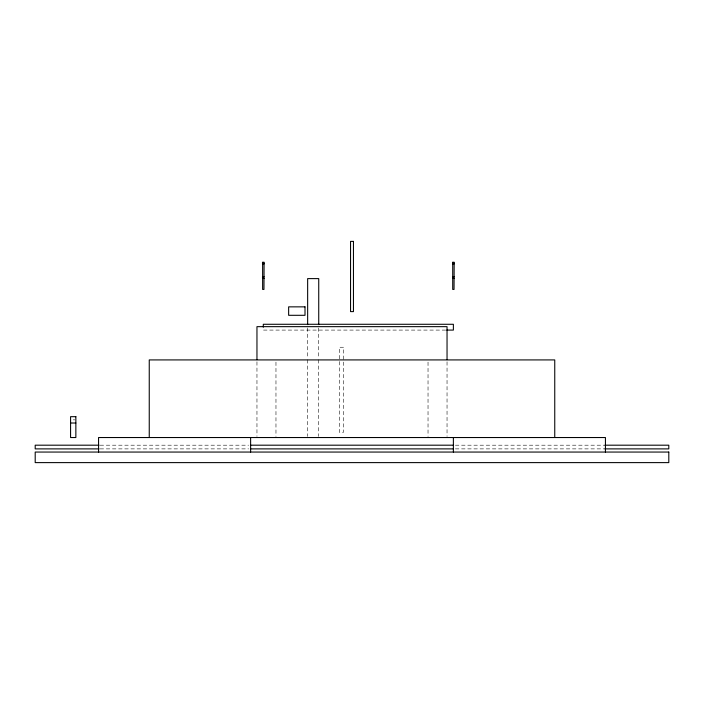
<?xml version="1.0" encoding="UTF-8"?>
<svg xmlns="http://www.w3.org/2000/svg" width="704" height="704" viewBox="0 0 704 704"><rect width="100%" height="100%" fill="white"/><g stroke="black" fill="none" stroke-linecap="round" stroke-linejoin="round"><path stroke-width="0.53" stroke-dasharray="3.52 2.64" d="M445.685 330.088L263.296 330.088L263.296 328.152M73.216 419.848L75.082 419.848M100.1 445.192L248.6 445.192M455.4 445.192L605 445.192M100.1 448.888L248.6 448.888M455.4 448.888L605 448.888M447.04 361.786L447.04 436.436M428.032 362.102L428.032 436.445M318.736 327.932L318.736 358.618M318.736 359.718L318.736 436.436M307.648 327.932L307.648 358.618M307.648 359.718L307.648 436.436M275.968 362.102L275.968 436.445M256.96 361.786L256.96 436.436M343.552 347.248L339.328 347.248L339.328 432.256L343.552 432.256L343.552 347.248"/><path stroke-width="1.06" d="M263.956 263.032L262.636 263.032L262.636 289.432L263.956 289.432L264.088 262.24L262.504 262.24L262.504 263.824L264.088 263.824M454.036 263.032L452.716 263.032L452.716 289.432L454.036 289.432L454.168 262.24L452.584 262.24L452.584 263.824L454.168 263.824M264.088 276.76L262.504 276.76L262.504 278.344L264.088 278.344M454.168 276.76L452.584 276.76L452.584 278.344L454.168 278.344M446.785 330.088L453.376 330.088L453.376 324.28L263.296 324.28L263.296 327.184M70.576 423.016L75.856 423.016M99 445.192L35.2 445.192L35.2 448.888L99 448.888M250.8 445.192L453.2 445.192M605 445.192L668.8 445.192L668.8 448.888L605 448.888M250.8 448.888L453.2 448.888M605.44 452.056L605.44 437.536L98.56 437.536L98.56 452.056M554.752 437.536L554.752 359.92L149.248 359.92L149.248 437.536M453.376 437.536L453.376 452.056M447.04 359.594L447.04 326.656L256.96 326.656L256.96 359.594M318.736 324.641L318.736 278.608L307.648 278.608L307.648 324.641M250.624 437.536L250.624 452.056M353.452 241.384L350.548 241.384L350.548 311.608L353.452 311.608L353.452 241.384M305.008 306.856L288.64 306.856L288.64 315.304L305.008 315.304L305.008 306.856M75.856 416.68L70.576 416.68L70.576 437.536L75.856 437.536L75.856 416.68M668.8 452.056L35.2 452.056L35.2 462.616L668.8 462.616L668.8 452.056"/></g></svg>
